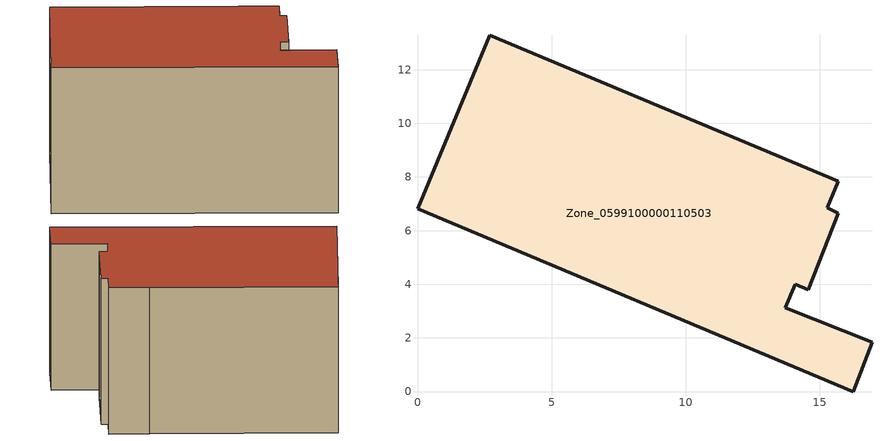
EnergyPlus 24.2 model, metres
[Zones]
Zone_0599100000110503
 floor ground (C_G): 2.7,13.28 13.38,8.81 15.7,7.83 15.28,6.84 15.69,6.64 14.57,3.79 14.09,4 13.72,3.12 16.95,1.84 16.25,0 0,6.82 z0
 wall outside (C_F): 16.25,0 16.95,1.84 13.72,3.12 14.09,4 14.57,3.79 15.69,6.64 15.28,6.84 15.7,7.83 13.38,8.81 2.7,13.28 0,6.82 16.25,0 z0:10.6
 roof outside (C_R): 14.09,4 14.57,3.79 15.69,6.64 15.28,6.84 15.7,7.83 13.38,8.81 2.7,13.28 0,6.82 16.25,0 16.95,1.84 13.72,3.12 z10.6
[BUILDING]
Pand.0599100000110503: North Axis=0; Terrain=City; Loads Convergence Tolerance Value=0.04; Temperature Convergence Tolerance Value=0.4; Solar Distribution=FullExterior; Maximum Number of Warmup Days=25; Minimum Number of Warmup Days=1
[Site:Location]
Rotterdam.The.Hague.AP_ZH_NLD Design_Conditions: Latitude=51.96; Longitude=4.45; Time Zone=1; Elevation=-4.5
[SITE:GROUNDTEMPERATURE:BUILDINGSURFACE]
18, 18, 18, 18, 18, 18, 18, 18, 18, 18, 18, 18
[MATERIAL] Thermal Absorptance=0.9; Solar Absorptance=0.7; Visible Absorptance=0.7
Name | Roughness | Thickness | Conductivity | Density | Specific Heat
G.TI.1946 | MediumSmooth | 0.15 | 1 | 540 | 1210
F.TI.1946 | Rough | 0.3 | 0.857143 | 1920 | 840
R.TI.1946 | MediumRough | 0.2 | 0.1 | 1500 | 1000
[CONSTRUCTION]
C_G: G.TI.1946
C_F: F.TI.1946
C_R: R.TI.1946
[ZONE]
Zone_0599100000110503: Type=1; Multiplier=1; Ceiling Height=Autocalculate; Volume=Autocalculate; Floor Area=autocalculate; Part of Total Floor Area=Yes
[ZONEINFILTRATION:DESIGNFLOWRATE]
Infil_Zone_0599100000110503: Zone or ZoneList or Space or SpaceList=Zone_0599100000110503; Schedule=AlwaysOn; Design Flow Rate Calculation Method=Flow/Area; Flow Rate per Floor Area=0.003; Constant Term Coefficient=1; Temperature Term Coefficient=0; Velocity Term Coefficient=0; Velocity Squared Term Coefficient=0
[HVACTEMPLATE:ZONE:IDEALLOADSAIRSYSTEM]
Zone_0599100000110503: Maximum Heating Supply Air Temperature=50; Minimum Cooling Supply Air Temperature=13; Maximum Heating Supply Air Humidity Ratio=0.0156; Minimum Cooling Supply Air Humidity Ratio=0.0077; Heating Limit=NoLimit; Cooling Limit=NoLimit; Dehumidification Control Type=ConstantSensibleHeatRatio; Cooling Sensible Heat Ratio=0.7; Dehumidification Setpoint=60; Humidification Control Type=None; Humidification Setpoint=30; Outdoor Air Method=None; Outdoor Air Flow Rate per Person=0.00944; Outdoor Air Flow Rate per Zone Floor Area=0; Outdoor Air Flow Rate per Zone=0; Demand Controlled Ventilation Type=None; Outdoor Air Economizer Type=NoEconomizer; Heat Recovery Type=None; Sensible Heat Recovery Effectiveness=0.7; Latent Heat Recovery Effectiveness=0.65
[ZONECONTROL:THERMOSTAT]
ThermostatControl_Zone_0599100000110503: Zone or ZoneList=Zone_0599100000110503; Control Type Schedule=DualSetpointControlType; Control 1=Thermostat_Zone_0599100000110503; Temperature Difference Between Cutout And Setpoint=0
[THERMOSTATSETPOINT:DUALSETPOINT]
Thermostat_Zone_0599100000110503: Heating Setpoint Temperature Schedule=HeatingSetpoint_Zone_0599100000110503; Cooling Setpoint Temperature Schedule=CoolingSetpoint_Zone_0599100000110503
[SCHEDULE:COMPACT]
HeatingSetpoint_Zone_0599100000110503: Through: 12/31, For: AllDays, Until: 24:00, 21
CoolingSetpoint_Zone_0599100000110503: Through: 12/31, For: AllDays, Until: 24:00, 24
DualSetpointControlType: Through: 12/31, For: AllDays, Until: 24:00, 4
AlwaysOn: Through: 12/31, For: AllDays, Until: 24:00, 1
